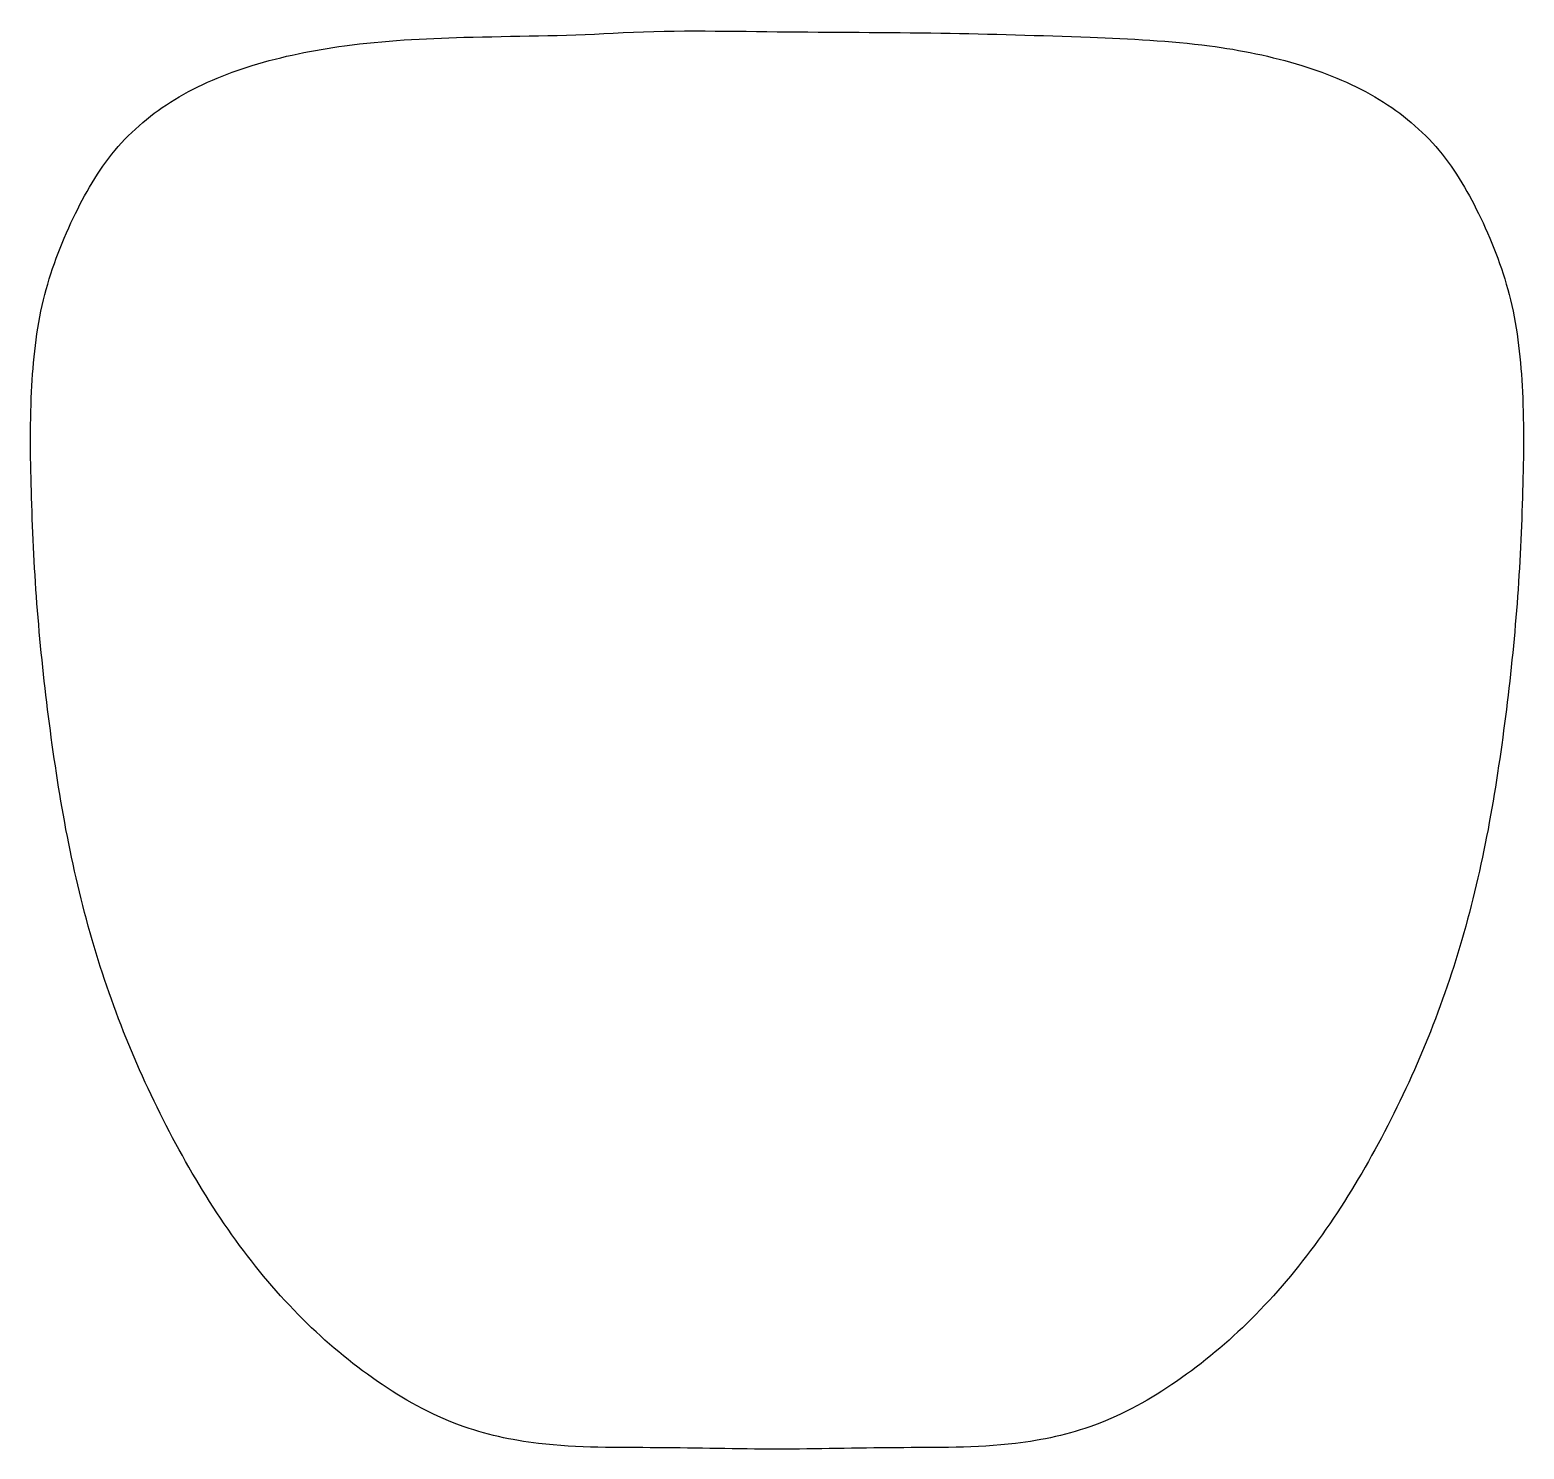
# Model space of a CAD drawing. Header units: millimetres. Extents: x -35 to 35, y -25.3 to 41.1.
import ezdxf

# ---------------------------------------------------------------- set-up
doc = ezdxf.new("R2010")
doc.units = ezdxf.units.MM

msp = doc.modelspace()

# ---------------------------------------------------------------- linework, layer by layer
msp.add_open_spline([(-7.681, 40.994), (-9.989, 40.857), (-14.207, 40.863), (-19.874, 40.572), (-24.465, 39.647), (-28.221, 38.111), (-31.191, 35.629), (-33.099, 32.264), (-34.553, 28.46), (-35.015, 23.988), (-34.936, 19.128), (-34.686, 13.939), (-34.11, 8.645), (-33.315, 3.373), (-32.081, -1.776), (-30.327, -6.698), (-28.099, -11.306), (-25.472, -15.569), (-22.375, -19.266), (-18.849, -22.224), (-15.119, -24.328), (-10.589, -25.306), (-5.584, -25.213), (0, -25.38), (5.584, -25.213), (10.589, -25.306), (15.119, -24.328), (18.849, -22.224), (22.375, -19.266), (25.472, -15.569), (28.099, -11.306), (30.327, -6.698), (32.081, -1.776), (33.315, 3.373), (34.11, 8.645), (34.686, 13.939), (34.936, 19.128), (35.015, 23.988), (34.553, 28.46), (33.099, 32.264), (31.191, 35.629), (28.221, 38.111), (24.465, 39.645), (19.875, 40.579), (14.2, 40.826), (7.448, 41.037), (0.01, 41.031), (-5.142, 41.144), (-7.681, 40.994)], degree=3, knots=[0, 0, 0, 0, 6.985317, 12.585387, 17.012397, 20.974925, 24.644635, 28.372257, 32.453572, 36.787522, 41.746522, 47.04349, 52.362504, 57.718056, 63.026355, 68.221303, 73.360819, 78.355554, 83.211796, 87.756325, 92.109465, 95.908703, 101.498224, 107.084615, 112.671006, 118.260527, 122.059765, 126.412906, 130.957434, 135.813676, 140.808411, 145.947928, 151.142875, 156.451174, 161.806727, 167.12574, 172.422708, 177.381708, 181.715658, 185.796973, 189.524595, 193.194305, 197.156833, 201.583843, 207.183913, 214.16923, 221.850265, 229.531299, 229.531299, 229.531299, 229.531299])

doc.saveas('drawing.dxf')
